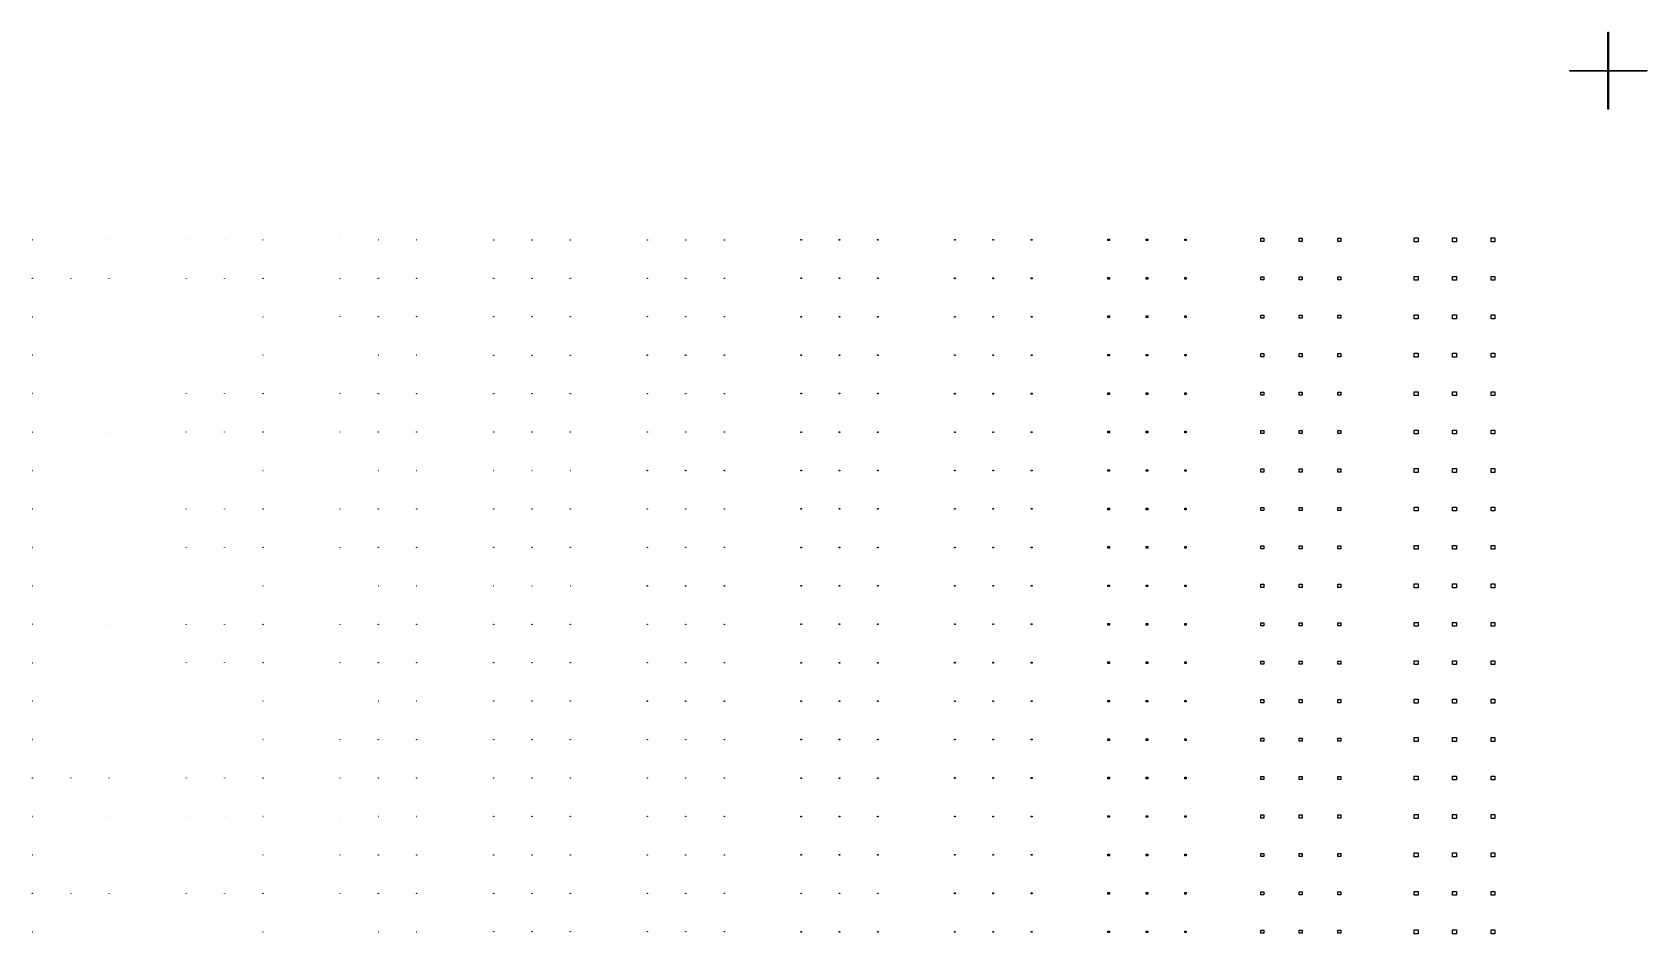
# Model space of a CAD drawing. Extents: x -21493 to 21493, y -12519 to 35265.
# Drawn here: x 499 to 21493, y 23544 to 35265 of the extents above; entities that cross this region are included whole.
import ezdxf

# ---------------------------------------------------------------- set-up
doc = ezdxf.new("R2010")
doc.units = 0
doc.layers.add('L0D0_0', color=1, linetype='CONTINUOUS')

msp = doc.modelspace()

# ---------------------------------------------------------------- linework, layer by layer
at = {"layer": 'L0D0_0'}
for points in [[(20987.862, 34265.431), (20987.862, 34760.263), (20493.031, 34760.263), (20493.031, 34770.259), (20987.862, 34770.259), (20987.862, 35265.09), (20997.858, 35265.09), (20997.858, 34770.259), (21492.689, 34770.259), (21492.689, 34760.263), (20997.858, 34760.263), (20997.858, 34265.431)], [(499.33, 32565.511), (499.33, 32566.51), (500.329, 32566.51), (500.329, 32565.511)], [(999.159, 32565.511), (999.159, 32566.51), (1000.159, 32566.51), (1000.159, 32565.511)], [(1498.988, 32565.511), (1498.988, 32566.51), (1499.988, 32566.51), (1499.988, 32565.511)], [(2498.152, 32565.011), (2498.152, 32567.01), (2500.151, 32567.01), (2500.151, 32565.011)], [(2997.981, 32565.011), (2997.981, 32567.01), (2999.98, 32567.01), (2999.98, 32565.011)], [(3497.81, 32565.011), (3497.81, 32567.01), (3499.81, 32567.01), (3499.81, 32565.011)], [(4496.969, 32564.511), (4496.969, 32567.51), (4499.968, 32567.51), (4499.968, 32564.511)], [(4996.799, 32564.511), (4996.799, 32567.51), (4999.802, 32567.51), (4999.802, 32564.511)], [(5496.632, 32564.511), (5496.632, 32567.51), (5499.631, 32567.51), (5499.631, 32564.511)], [(6495.791, 32564.011), (6495.791, 32568.01), (6499.79, 32568.01), (6499.79, 32564.011)], [(6995.621, 32564.011), (6995.621, 32568.01), (6999.619, 32568.01), (6999.619, 32564.011)], [(7495.45, 32564.011), (7495.45, 32568.01), (7499.449, 32568.01), (7499.449, 32564.011)], [(8494.609, 32563.511), (8494.609, 32568.509), (8499.611, 32568.509), (8499.611, 32563.511)], [(8994.443, 32563.511), (8994.443, 32568.509), (8999.441, 32568.509), (8999.441, 32563.511)], [(9494.272, 32563.511), (9494.272, 32568.509), (9499.27, 32568.509), (9499.27, 32563.511)], [(10492.432, 32562.008), (10492.432, 32570.009), (10500.428, 32570.009), (10500.428, 32562.008)], [(10992.261, 32562.008), (10992.261, 32570.009), (11000.258, 32570.009), (11000.258, 32562.008)], [(11492.09, 32562.008), (11492.09, 32570.009), (11500.087, 32570.009), (11500.087, 32562.008)], [(12490.754, 32561.008), (12490.754, 32571.008), (12500.75, 32571.008), (12500.75, 32561.008)], [(12990.583, 32561.008), (12990.583, 32571.008), (13000.579, 32571.008), (13000.579, 32561.008)], [(13490.413, 32561.008), (13490.413, 32571.008), (13500.409, 32571.008), (13500.409, 32561.008)], [(14485.073, 32556.01), (14485.073, 32576.006), (14505.065, 32576.006), (14505.065, 32556.01)], [(14984.903, 32556.01), (14984.903, 32576.006), (15004.899, 32576.006), (15004.899, 32556.01)], [(15484.732, 32556.01), (15484.732, 32576.006), (15504.728, 32576.006), (15504.728, 32556.01)], [(16474.399, 32546.014), (16474.399, 32586.002), (16514.383, 32586.002), (16514.383, 32546.014)], [(16974.229, 32546.014), (16974.229, 32586.002), (17014.213, 32586.002), (17014.213, 32546.014)], [(17474.058, 32546.014), (17474.058, 32586.002), (17514.042, 32586.002), (17514.042, 32546.014)], [(18468.719, 32541.016), (18468.719, 32591), (18518.703, 32591), (18518.703, 32541.016)], [(18968.548, 32541.016), (18968.548, 32591), (19018.532, 32591), (19018.532, 32541.016)], [(19468.378, 32541.016), (19468.378, 32591), (19518.362, 32591), (19518.362, 32541.016)], [(499.33, 32065.677), (499.33, 32066.677), (500.329, 32066.677), (500.329, 32065.677)], [(999.159, 32065.677), (999.159, 32066.677), (1000.159, 32066.677), (1000.159, 32065.677)], [(1498.988, 32065.677), (1498.988, 32066.677), (1499.988, 32066.677), (1499.988, 32065.677)], [(2498.152, 32065.177), (2498.152, 32067.176), (2500.151, 32067.176), (2500.151, 32065.177)], [(2997.981, 32065.177), (2997.981, 32067.176), (2999.98, 32067.176), (2999.98, 32065.177)], [(3497.81, 32065.177), (3497.81, 32067.176), (3499.81, 32067.176), (3499.81, 32065.177)], [(4496.969, 32064.677), (4496.969, 32067.676), (4499.968, 32067.676), (4499.968, 32064.677)], [(4996.799, 32064.677), (4996.799, 32067.676), (4999.802, 32067.676), (4999.802, 32064.677)], [(5496.632, 32064.677), (5496.632, 32067.676), (5499.631, 32067.676), (5499.631, 32064.677)], [(6495.791, 32064.178), (6495.791, 32068.176), (6499.79, 32068.176), (6499.79, 32064.178)], [(6995.621, 32064.178), (6995.621, 32068.176), (6999.619, 32068.176), (6999.619, 32064.178)], [(7495.45, 32064.178), (7495.45, 32068.176), (7499.449, 32068.176), (7499.449, 32064.178)], [(8494.609, 32063.678), (8494.609, 32068.676), (8499.611, 32068.676), (8499.611, 32063.678)], [(8994.443, 32063.678), (8994.443, 32068.676), (8999.441, 32068.676), (8999.441, 32063.678)], [(9494.272, 32063.678), (9494.272, 32068.676), (9499.27, 32068.676), (9499.27, 32063.678)], [(10492.432, 32062.178), (10492.432, 32070.175), (10500.428, 32070.175), (10500.428, 32062.178)], [(10992.261, 32062.178), (10992.261, 32070.175), (11000.258, 32070.175), (11000.258, 32062.178)], [(11492.09, 32062.178), (11492.09, 32070.175), (11500.087, 32070.175), (11500.087, 32062.178)], [(12490.754, 32061.179), (12490.754, 32071.175), (12500.75, 32071.175), (12500.75, 32061.179)], [(12990.583, 32061.179), (12990.583, 32071.175), (13000.579, 32071.175), (13000.579, 32061.179)], [(13490.413, 32061.179), (13490.413, 32071.175), (13500.409, 32071.175), (13500.409, 32061.179)], [(14485.073, 32056.181), (14485.073, 32076.177), (14505.065, 32076.177), (14505.065, 32056.181)], [(14984.903, 32056.181), (14984.903, 32076.177), (15004.899, 32076.177), (15004.899, 32056.181)], [(15484.732, 32056.181), (15484.732, 32076.177), (15504.728, 32076.177), (15504.728, 32056.181)], [(16474.399, 32046.185), (16474.399, 32086.173), (16514.383, 32086.173), (16514.383, 32046.185)], [(16974.229, 32046.185), (16974.229, 32086.173), (17014.213, 32086.173), (17014.213, 32046.185)], [(17474.058, 32046.185), (17474.058, 32086.173), (17514.042, 32086.173), (17514.042, 32046.185)], [(18468.719, 32041.187), (18468.719, 32091.171), (18518.703, 32091.171), (18518.703, 32041.187)], [(18968.548, 32041.187), (18968.548, 32091.171), (19018.532, 32091.171), (19018.532, 32041.187)], [(19468.378, 32041.187), (19468.378, 32091.171), (19518.362, 32091.171), (19518.362, 32041.187)], [(499.33, 31565.848), (499.33, 31566.847), (500.329, 31566.847), (500.329, 31565.848)], [(999.159, 31565.848), (999.159, 31566.847), (1000.159, 31566.847), (1000.159, 31565.848)], [(1498.988, 31565.848), (1498.988, 31566.847), (1499.988, 31566.847), (1499.988, 31565.848)], [(2498.152, 31565.348), (2498.152, 31567.347), (2500.151, 31567.347), (2500.151, 31565.348)], [(2997.981, 31565.348), (2997.981, 31567.347), (2999.98, 31567.347), (2999.98, 31565.348)], [(3497.81, 31565.348), (3497.81, 31567.347), (3499.81, 31567.347), (3499.81, 31565.348)], [(4496.969, 31564.848), (4496.969, 31567.847), (4499.968, 31567.847), (4499.968, 31564.848)], [(4996.799, 31564.848), (4996.799, 31567.847), (4999.802, 31567.847), (4999.802, 31564.848)], [(5496.632, 31564.848), (5496.632, 31567.847), (5499.631, 31567.847), (5499.631, 31564.848)], [(6495.791, 31564.348), (6495.791, 31568.347), (6499.79, 31568.347), (6499.79, 31564.348)], [(6995.621, 31564.348), (6995.621, 31568.347), (6999.619, 31568.347), (6999.619, 31564.348)], [(7495.45, 31564.348), (7495.45, 31568.347), (7499.449, 31568.347), (7499.449, 31564.348)], [(8494.609, 31563.848), (8494.609, 31568.846), (8499.611, 31568.846), (8499.611, 31563.848)], [(8994.443, 31563.848), (8994.443, 31568.846), (8999.441, 31568.846), (8999.441, 31563.848)], [(9494.272, 31563.848), (9494.272, 31568.846), (9499.27, 31568.846), (9499.27, 31563.848)], [(10492.432, 31562.349), (10492.432, 31570.346), (10500.428, 31570.346), (10500.428, 31562.349)], [(10992.261, 31562.349), (10992.261, 31570.346), (11000.258, 31570.346), (11000.258, 31562.349)], [(11492.09, 31562.349), (11492.09, 31570.346), (11500.087, 31570.346), (11500.087, 31562.349)], [(12490.754, 31561.349), (12490.754, 31571.345), (12500.75, 31571.345), (12500.75, 31561.349)], [(12990.583, 31561.349), (12990.583, 31571.345), (13000.579, 31571.345), (13000.579, 31561.349)], [(13490.413, 31561.349), (13490.413, 31571.345), (13500.409, 31571.345), (13500.409, 31561.349)], [(14485.073, 31556.351), (14485.073, 31576.343), (14505.065, 31576.343), (14505.065, 31556.351)], [(14984.903, 31556.351), (14984.903, 31576.343), (15004.899, 31576.343), (15004.899, 31556.351)], [(15484.732, 31556.351), (15484.732, 31576.343), (15504.728, 31576.343), (15504.728, 31556.351)], [(16474.399, 31546.355), (16474.399, 31586.344), (16514.383, 31586.344), (16514.383, 31546.355)], [(16974.229, 31546.355), (16974.229, 31586.344), (17014.213, 31586.344), (17014.213, 31546.355)], [(17474.058, 31546.355), (17474.058, 31586.344), (17514.042, 31586.344), (17514.042, 31546.355)], [(18468.719, 31541.357), (18468.719, 31591.342), (18518.703, 31591.342), (18518.703, 31541.357)], [(18968.548, 31541.357), (18968.548, 31591.342), (19018.532, 31591.342), (19018.532, 31541.357)], [(19468.378, 31541.357), (19468.378, 31591.342), (19518.362, 31591.342), (19518.362, 31541.357)], [(10492.432, 31062.52), (10492.432, 31070.516), (10500.428, 31070.516), (10500.428, 31062.52)], [(10992.261, 31062.52), (10992.261, 31070.516), (11000.258, 31070.516), (11000.258, 31062.52)], [(11492.09, 31062.52), (11492.09, 31070.516), (11500.087, 31070.516), (11500.087, 31062.52)], [(12490.754, 31061.52), (12490.754, 31071.516), (12500.75, 31071.516), (12500.75, 31061.52)], [(12990.583, 31061.52), (12990.583, 31071.516), (13000.579, 31071.516), (13000.579, 31061.52)], [(13490.413, 31061.52), (13490.413, 31071.516), (13500.409, 31071.516), (13500.409, 31061.52)], [(14485.073, 31056.522), (14485.073, 31076.514), (14505.065, 31076.514), (14505.065, 31056.522)], [(14984.903, 31056.522), (14984.903, 31076.514), (15004.899, 31076.514), (15004.899, 31056.522)], [(15484.732, 31056.522), (15484.732, 31076.514), (15504.728, 31076.514), (15504.728, 31056.522)], [(16474.399, 31046.526), (16474.399, 31086.51), (16514.383, 31086.51), (16514.383, 31046.526)], [(16974.229, 31046.526), (16974.229, 31086.51), (17014.213, 31086.51), (17014.213, 31046.526)], [(17474.058, 31046.526), (17474.058, 31086.51), (17514.042, 31086.51), (17514.042, 31046.526)], [(18468.719, 31041.528), (18468.719, 31091.508), (18518.703, 31091.508), (18518.703, 31041.528)], [(18968.548, 31041.528), (18968.548, 31091.508), (19018.532, 31091.508), (19018.532, 31041.528)], [(19468.378, 31041.528), (19468.378, 31091.508), (19518.362, 31091.508), (19518.362, 31041.528)], [(499.33, 31066.018), (499.33, 31067.018), (500.329, 31067.018), (500.329, 31066.018)], [(999.159, 31066.018), (999.159, 31067.018), (1000.159, 31067.018), (1000.159, 31066.018)], [(1498.988, 31066.018), (1498.988, 31067.018), (1499.988, 31067.018), (1499.988, 31066.018)], [(2498.152, 31065.518), (2498.152, 31067.518), (2500.151, 31067.518), (2500.151, 31065.518)], [(2997.981, 31065.518), (2997.981, 31067.518), (2999.98, 31067.518), (2999.98, 31065.518)], [(3497.81, 31065.518), (3497.81, 31067.518), (3499.81, 31067.518), (3499.81, 31065.518)], [(4496.969, 31065.019), (4496.969, 31068.017), (4499.968, 31068.017), (4499.968, 31065.019)], [(4996.799, 31065.019), (4996.799, 31068.017), (4999.802, 31068.017), (4999.802, 31065.019)], [(5496.632, 31065.019), (5496.632, 31068.017), (5499.631, 31068.017), (5499.631, 31065.019)], [(6495.791, 31064.519), (6495.791, 31068.517), (6499.79, 31068.517), (6499.79, 31064.519)], [(6995.621, 31064.519), (6995.621, 31068.517), (6999.619, 31068.517), (6999.619, 31064.519)], [(7495.45, 31064.519), (7495.45, 31068.517), (7499.449, 31068.517), (7499.449, 31064.519)], [(8494.609, 31064.019), (8494.609, 31069.017), (8499.611, 31069.017), (8499.611, 31064.019)], [(8994.443, 31064.019), (8994.443, 31069.017), (8999.441, 31069.017), (8999.441, 31064.019)], [(9494.272, 31064.019), (9494.272, 31069.017), (9499.27, 31069.017), (9499.27, 31064.019)], [(499.33, 30566.189), (499.33, 30567.188), (500.329, 30567.188), (500.329, 30566.189)], [(999.159, 30566.189), (999.159, 30567.188), (1000.159, 30567.188), (1000.159, 30566.189)], [(1498.988, 30566.189), (1498.988, 30567.188), (1499.988, 30567.188), (1499.988, 30566.189)], [(2498.152, 30565.689), (2498.152, 30567.688), (2500.151, 30567.688), (2500.151, 30565.689)], [(2997.981, 30565.689), (2997.981, 30567.688), (2999.98, 30567.688), (2999.98, 30565.689)], [(3497.81, 30565.689), (3497.81, 30567.688), (3499.81, 30567.688), (3499.81, 30565.689)], [(4496.969, 30565.189), (4496.969, 30568.188), (4499.968, 30568.188), (4499.968, 30565.189)], [(4996.799, 30565.189), (4996.799, 30568.188), (4999.802, 30568.188), (4999.802, 30565.189)], [(5496.632, 30565.189), (5496.632, 30568.188), (5499.631, 30568.188), (5499.631, 30565.189)], [(6495.791, 30564.689), (6495.791, 30568.688), (6499.79, 30568.688), (6499.79, 30564.689)], [(6995.621, 30564.689), (6995.621, 30568.688), (6999.619, 30568.688), (6999.619, 30564.689)], [(7495.45, 30564.689), (7495.45, 30568.688), (7499.449, 30568.688), (7499.449, 30564.689)], [(8494.609, 30564.19), (8494.609, 30569.188), (8499.611, 30569.188), (8499.611, 30564.19)], [(8994.443, 30564.19), (8994.443, 30569.188), (8999.441, 30569.188), (8999.441, 30564.19)], [(9494.272, 30564.19), (9494.272, 30569.188), (9499.27, 30569.188), (9499.27, 30564.19)], [(10492.432, 30562.69), (10492.432, 30570.687), (10500.428, 30570.687), (10500.428, 30562.69)], [(10992.261, 30562.69), (10992.261, 30570.687), (11000.258, 30570.687), (11000.258, 30562.69)], [(11492.09, 30562.69), (11492.09, 30570.687), (11500.087, 30570.687), (11500.087, 30562.69)], [(12490.754, 30561.691), (12490.754, 30571.687), (12500.75, 30571.687), (12500.75, 30561.691)], [(12990.583, 30561.691), (12990.583, 30571.687), (13000.579, 30571.687), (13000.579, 30561.691)], [(13490.413, 30561.691), (13490.413, 30571.687), (13500.409, 30571.687), (13500.409, 30561.691)], [(14485.073, 30556.693), (14485.073, 30576.685), (14505.065, 30576.685), (14505.065, 30556.693)], [(14984.903, 30556.693), (14984.903, 30576.685), (15004.899, 30576.685), (15004.899, 30556.693)], [(15484.732, 30556.693), (15484.732, 30576.685), (15504.728, 30576.685), (15504.728, 30556.693)], [(16474.399, 30546.697), (16474.399, 30586.681), (16514.383, 30586.681), (16514.383, 30546.697)], [(16974.229, 30546.697), (16974.229, 30586.681), (17014.213, 30586.681), (17014.213, 30546.697)], [(17474.058, 30546.697), (17474.058, 30586.681), (17514.042, 30586.681), (17514.042, 30546.697)], [(18468.719, 30541.699), (18468.719, 30591.679), (18518.703, 30591.679), (18518.703, 30541.699)], [(18968.548, 30541.699), (18968.548, 30591.679), (19018.532, 30591.679), (19018.532, 30541.699)], [(19468.378, 30541.699), (19468.378, 30591.679), (19518.362, 30591.679), (19518.362, 30541.699)], [(499.33, 30066.359), (499.33, 30067.359), (500.329, 30067.359), (500.329, 30066.359)], [(999.159, 30066.359), (999.159, 30067.359), (1000.159, 30067.359), (1000.159, 30066.359)], [(1498.988, 30066.359), (1498.988, 30067.359), (1499.988, 30067.359), (1499.988, 30066.359)], [(2498.152, 30065.86), (2498.152, 30067.859), (2500.151, 30067.859), (2500.151, 30065.86)], [(2997.981, 30065.86), (2997.981, 30067.859), (2999.98, 30067.859), (2999.98, 30065.86)], [(3497.81, 30065.86), (3497.81, 30067.859), (3499.81, 30067.859), (3499.81, 30065.86)], [(4496.969, 30065.36), (4496.969, 30068.359), (4499.968, 30068.359), (4499.968, 30065.36)], [(4996.799, 30065.36), (4996.799, 30068.359), (4999.802, 30068.359), (4999.802, 30065.36)], [(5496.632, 30065.36), (5496.632, 30068.359), (5499.631, 30068.359), (5499.631, 30065.36)], [(6495.791, 30064.86), (6495.791, 30068.858), (6499.79, 30068.858), (6499.79, 30064.86)], [(6995.621, 30064.86), (6995.621, 30068.858), (6999.619, 30068.858), (6999.619, 30064.86)], [(7495.45, 30064.86), (7495.45, 30068.858), (7499.449, 30068.858), (7499.449, 30064.86)], [(8494.609, 30064.36), (8494.609, 30069.358), (8499.611, 30069.358), (8499.611, 30064.36)], [(8994.443, 30064.36), (8994.443, 30069.358), (8999.441, 30069.358), (8999.441, 30064.36)], [(9494.272, 30064.36), (9494.272, 30069.358), (9499.27, 30069.358), (9499.27, 30064.36)], [(10492.432, 30062.861), (10492.432, 30070.858), (10500.428, 30070.858), (10500.428, 30062.861)], [(10992.261, 30062.861), (10992.261, 30070.858), (11000.258, 30070.858), (11000.258, 30062.861)], [(11492.09, 30062.861), (11492.09, 30070.858), (11500.087, 30070.858), (11500.087, 30062.861)], [(12490.754, 30061.861), (12490.754, 30071.857), (12500.75, 30071.857), (12500.75, 30061.861)], [(12990.583, 30061.861), (12990.583, 30071.857), (13000.579, 30071.857), (13000.579, 30061.861)], [(13490.413, 30061.861), (13490.413, 30071.857), (13500.409, 30071.857), (13500.409, 30061.861)], [(14485.073, 30056.863), (14485.073, 30076.855), (14505.065, 30076.855), (14505.065, 30056.863)], [(14984.903, 30056.863), (14984.903, 30076.855), (15004.899, 30076.855), (15004.899, 30056.863)], [(15484.732, 30056.863), (15484.732, 30076.855), (15504.728, 30076.855), (15504.728, 30056.863)], [(16474.399, 30046.867), (16474.399, 30086.851), (16514.383, 30086.851), (16514.383, 30046.867)], [(16974.229, 30046.867), (16974.229, 30086.851), (17014.213, 30086.851), (17014.213, 30046.867)], [(17474.058, 30046.867), (17474.058, 30086.851), (17514.042, 30086.851), (17514.042, 30046.867)], [(18468.719, 30041.865), (18468.719, 30091.849), (18518.703, 30091.849), (18518.703, 30041.865)], [(18968.548, 30041.865), (18968.548, 30091.849), (19018.532, 30091.849), (19018.532, 30041.865)], [(19468.378, 30041.865), (19468.378, 30091.849), (19518.362, 30091.849), (19518.362, 30041.865)], [(499.33, 29566.53), (499.33, 29567.53), (500.329, 29567.53), (500.329, 29566.53)], [(999.159, 29566.53), (999.159, 29567.53), (1000.159, 29567.53), (1000.159, 29566.53)], [(1498.988, 29566.53), (1498.988, 29567.53), (1499.988, 29567.53), (1499.988, 29566.53)], [(2498.152, 29566.03), (2498.152, 29568.029), (2500.151, 29568.029), (2500.151, 29566.03)], [(2997.981, 29566.03), (2997.981, 29568.029), (2999.98, 29568.029), (2999.98, 29566.03)], [(3497.81, 29566.03), (3497.81, 29568.029), (3499.81, 29568.029), (3499.81, 29566.03)], [(4496.969, 29565.53), (4496.969, 29568.529), (4499.968, 29568.529), (4499.968, 29565.53)], [(4996.799, 29565.53), (4996.799, 29568.529), (4999.802, 29568.529), (4999.802, 29565.53)], [(5496.632, 29565.53), (5496.632, 29568.529), (5499.631, 29568.529), (5499.631, 29565.53)], [(6495.791, 29565.031), (6495.791, 29569.029), (6499.79, 29569.029), (6499.79, 29565.031)], [(6995.621, 29565.031), (6995.621, 29569.029), (6999.619, 29569.029), (6999.619, 29565.031)], [(7495.45, 29565.031), (7495.45, 29569.029), (7499.449, 29569.029), (7499.449, 29565.031)], [(8494.609, 29564.531), (8494.609, 29569.529), (8499.611, 29569.529), (8499.611, 29564.531)], [(8994.443, 29564.531), (8994.443, 29569.529), (8999.441, 29569.529), (8999.441, 29564.531)], [(9494.272, 29564.531), (9494.272, 29569.529), (9499.27, 29569.529), (9499.27, 29564.531)], [(10492.432, 29563.031), (10492.432, 29571.028), (10500.428, 29571.028), (10500.428, 29563.031)], [(10992.261, 29563.031), (10992.261, 29571.028), (11000.258, 29571.028), (11000.258, 29563.031)], [(11492.09, 29563.031), (11492.09, 29571.028), (11500.087, 29571.028), (11500.087, 29563.031)], [(12490.754, 29562.032), (12490.754, 29572.028), (12500.75, 29572.028), (12500.75, 29562.032)], [(12990.583, 29562.032), (12990.583, 29572.028), (13000.579, 29572.028), (13000.579, 29562.032)], [(13490.413, 29562.032), (13490.413, 29572.028), (13500.409, 29572.028), (13500.409, 29562.032)], [(14485.073, 29557.034), (14485.073, 29577.026), (14505.065, 29577.026), (14505.065, 29557.034)], [(14984.903, 29557.034), (14984.903, 29577.026), (15004.899, 29577.026), (15004.899, 29557.034)], [(15484.732, 29557.034), (15484.732, 29577.026), (15504.728, 29577.026), (15504.728, 29557.034)], [(16474.399, 29547.034), (16474.399, 29587.022), (16514.383, 29587.022), (16514.383, 29547.034)], [(16974.229, 29547.034), (16974.229, 29587.022), (17014.213, 29587.022), (17014.213, 29547.034)], [(17474.058, 29547.034), (17474.058, 29587.022), (17514.042, 29587.022), (17514.042, 29547.034)], [(18468.719, 29542.036), (18468.719, 29592.02), (18518.703, 29592.02), (18518.703, 29542.036)], [(18968.548, 29542.036), (18968.548, 29592.02), (19018.532, 29592.02), (19018.532, 29542.036)], [(19468.378, 29542.036), (19468.378, 29592.02), (19518.362, 29592.02), (19518.362, 29542.036)], [(499.33, 29066.701), (499.33, 29067.7), (500.329, 29067.7), (500.329, 29066.701)], [(999.159, 29066.701), (999.159, 29067.7), (1000.159, 29067.7), (1000.159, 29066.701)], [(1498.988, 29066.701), (1498.988, 29067.7), (1499.988, 29067.7), (1499.988, 29066.701)], [(2498.152, 29066.197), (2498.152, 29068.2), (2500.151, 29068.2), (2500.151, 29066.197)], [(2997.981, 29066.197), (2997.981, 29068.2), (2999.98, 29068.2), (2999.98, 29066.197)], [(3497.81, 29066.197), (3497.81, 29068.2), (3499.81, 29068.2), (3499.81, 29066.197)], [(4496.969, 29065.697), (4496.969, 29068.7), (4499.968, 29068.7), (4499.968, 29065.697)], [(4996.799, 29065.697), (4996.799, 29068.7), (4999.802, 29068.7), (4999.802, 29065.697)], [(5496.632, 29065.697), (5496.632, 29068.7), (5499.631, 29068.7), (5499.631, 29065.697)], [(6495.791, 29065.197), (6495.791, 29069.2), (6499.79, 29069.2), (6499.79, 29065.197)], [(6995.621, 29065.197), (6995.621, 29069.2), (6999.619, 29069.2), (6999.619, 29065.197)], [(7495.45, 29065.197), (7495.45, 29069.2), (7499.449, 29069.2), (7499.449, 29065.197)], [(8494.609, 29064.697), (8494.609, 29069.699), (8499.611, 29069.699), (8499.611, 29064.697)], [(8994.443, 29064.697), (8994.443, 29069.699), (8999.441, 29069.699), (8999.441, 29064.697)], [(9494.272, 29064.697), (9494.272, 29069.699), (9499.27, 29069.699), (9499.27, 29064.697)], [(10492.432, 29063.198), (10492.432, 29071.199), (10500.428, 29071.199), (10500.428, 29063.198)], [(10992.261, 29063.198), (10992.261, 29071.199), (11000.258, 29071.199), (11000.258, 29063.198)], [(11492.09, 29063.198), (11492.09, 29071.199), (11500.087, 29071.199), (11500.087, 29063.198)], [(12490.754, 29062.198), (12490.754, 29072.198), (12500.75, 29072.198), (12500.75, 29062.198)], [(12990.583, 29062.198), (12990.583, 29072.198), (13000.579, 29072.198), (13000.579, 29062.198)], [(13490.413, 29062.198), (13490.413, 29072.198), (13500.409, 29072.198), (13500.409, 29062.198)], [(14485.073, 29057.2), (14485.073, 29077.196), (14505.065, 29077.196), (14505.065, 29057.2)], [(14984.903, 29057.2), (14984.903, 29077.196), (15004.899, 29077.196), (15004.899, 29057.2)], [(15484.732, 29057.2), (15484.732, 29077.196), (15504.728, 29077.196), (15504.728, 29057.2)], [(16474.399, 29047.204), (16474.399, 29087.192), (16514.383, 29087.192), (16514.383, 29047.204)], [(16974.229, 29047.204), (16974.229, 29087.192), (17014.213, 29087.192), (17014.213, 29047.204)], [(17474.058, 29047.204), (17474.058, 29087.192), (17514.042, 29087.192), (17514.042, 29047.204)], [(18468.719, 29042.206), (18468.719, 29092.19), (18518.703, 29092.19), (18518.703, 29042.206)], [(18968.548, 29042.206), (18968.548, 29092.19), (19018.532, 29092.19), (19018.532, 29042.206)], [(19468.378, 29042.206), (19468.378, 29092.19), (19518.362, 29092.19), (19518.362, 29042.206)], [(499.33, 28566.867), (499.33, 28567.867), (500.329, 28567.867), (500.329, 28566.867)], [(999.159, 28566.867), (999.159, 28567.867), (1000.159, 28567.867), (1000.159, 28566.867)], [(1498.988, 28566.867), (1498.988, 28567.867), (1499.988, 28567.867), (1499.988, 28566.867)], [(2498.152, 28566.367), (2498.152, 28568.366), (2500.151, 28568.366), (2500.151, 28566.367)], [(2997.981, 28566.367), (2997.981, 28568.366), (2999.98, 28568.366), (2999.98, 28566.367)], [(3497.81, 28566.367), (3497.81, 28568.366), (3499.81, 28568.366), (3499.81, 28566.367)], [(4496.969, 28565.867), (4496.969, 28568.866), (4499.968, 28568.866), (4499.968, 28565.867)], [(4996.799, 28565.867), (4996.799, 28568.866), (4999.802, 28568.866), (4999.802, 28565.867)], [(5496.632, 28565.867), (5496.632, 28568.866), (5499.631, 28568.866), (5499.631, 28565.867)], [(6495.791, 28565.368), (6495.791, 28569.366), (6499.79, 28569.366), (6499.79, 28565.368)], [(6995.621, 28565.368), (6995.621, 28569.366), (6999.619, 28569.366), (6999.619, 28565.368)], [(7495.45, 28565.368), (7495.45, 28569.366), (7499.449, 28569.366), (7499.449, 28565.368)], [(8494.609, 28564.868), (8494.609, 28569.866), (8499.611, 28569.866), (8499.611, 28564.868)], [(8994.443, 28564.868), (8994.443, 28569.866), (8999.441, 28569.866), (8999.441, 28564.868)], [(9494.272, 28564.868), (9494.272, 28569.866), (9499.27, 28569.866), (9499.27, 28564.868)], [(10492.432, 28563.368), (10492.432, 28571.365), (10500.428, 28571.365), (10500.428, 28563.368)], [(10992.261, 28563.368), (10992.261, 28571.365), (11000.258, 28571.365), (11000.258, 28563.368)], [(11492.09, 28563.368), (11492.09, 28571.365), (11500.087, 28571.365), (11500.087, 28563.368)], [(12490.754, 28562.369), (12490.754, 28572.365), (12500.75, 28572.365), (12500.75, 28562.369)], [(12990.583, 28562.369), (12990.583, 28572.365), (13000.579, 28572.365), (13000.579, 28562.369)], [(13490.413, 28562.369), (13490.413, 28572.365), (13500.409, 28572.365), (13500.409, 28562.369)], [(14485.073, 28557.371), (14485.073, 28577.367), (14505.065, 28577.367), (14505.065, 28557.371)], [(14984.903, 28557.371), (14984.903, 28577.367), (15004.899, 28577.367), (15004.899, 28557.371)], [(15484.732, 28557.371), (15484.732, 28577.367), (15504.728, 28577.367), (15504.728, 28557.371)], [(16474.399, 28547.375), (16474.399, 28587.363), (16514.383, 28587.363), (16514.383, 28547.375)], [(16974.229, 28547.375), (16974.229, 28587.363), (17014.213, 28587.363), (17014.213, 28547.375)], [(17474.058, 28547.375), (17474.058, 28587.363), (17514.042, 28587.363), (17514.042, 28547.375)], [(18468.719, 28542.377), (18468.719, 28592.361), (18518.703, 28592.361), (18518.703, 28542.377)], [(18968.548, 28542.377), (18968.548, 28592.361), (19018.532, 28592.361), (19018.532, 28542.377)], [(19468.378, 28542.377), (19468.378, 28592.361), (19518.362, 28592.361), (19518.362, 28542.377)], [(499.33, 28067.038), (499.33, 28068.037), (500.329, 28068.037), (500.329, 28067.038)], [(999.159, 28067.038), (999.159, 28068.037), (1000.159, 28068.037), (1000.159, 28067.038)], [(1498.988, 28067.038), (1498.988, 28068.037), (1499.988, 28068.037), (1499.988, 28067.038)], [(2498.152, 28066.538), (2498.152, 28068.537), (2500.151, 28068.537), (2500.151, 28066.538)], [(2997.981, 28066.538), (2997.981, 28068.537), (2999.98, 28068.537), (2999.98, 28066.538)], [(3497.81, 28066.538), (3497.81, 28068.537), (3499.81, 28068.537), (3499.81, 28066.538)], [(4496.969, 28066.038), (4496.969, 28069.037), (4499.968, 28069.037), (4499.968, 28066.038)], [(4996.799, 28066.038), (4996.799, 28069.037), (4999.802, 28069.037), (4999.802, 28066.038)], [(5496.632, 28066.038), (5496.632, 28069.037), (5499.631, 28069.037), (5499.631, 28066.038)], [(6495.791, 28065.538), (6495.791, 28069.537), (6499.79, 28069.537), (6499.79, 28065.538)], [(6995.621, 28065.538), (6995.621, 28069.537), (6999.619, 28069.537), (6999.619, 28065.538)], [(7495.45, 28065.538), (7495.45, 28069.537), (7499.449, 28069.537), (7499.449, 28065.538)], [(8494.609, 28065.038), (8494.609, 28070.036), (8499.611, 28070.036), (8499.611, 28065.038)], [(8994.443, 28065.038), (8994.443, 28070.036), (8999.441, 28070.036), (8999.441, 28065.038)], [(9494.272, 28065.038), (9494.272, 28070.036), (9499.27, 28070.036), (9499.27, 28065.038)], [(10492.432, 28063.539), (10492.432, 28071.536), (10500.428, 28071.536), (10500.428, 28063.539)], [(10992.261, 28063.539), (10992.261, 28071.536), (11000.258, 28071.536), (11000.258, 28063.539)], [(11492.09, 28063.539), (11492.09, 28071.536), (11500.087, 28071.536), (11500.087, 28063.539)], [(12490.754, 28062.539), (12490.754, 28072.535), (12500.75, 28072.535), (12500.75, 28062.539)], [(12990.583, 28062.539), (12990.583, 28072.535), (13000.579, 28072.535), (13000.579, 28062.539)], [(13490.413, 28062.539), (13490.413, 28072.535), (13500.409, 28072.535), (13500.409, 28062.539)], [(14485.073, 28057.541), (14485.073, 28077.533), (14505.065, 28077.533), (14505.065, 28057.541)], [(14984.903, 28057.541), (14984.903, 28077.533), (15004.899, 28077.533), (15004.899, 28057.541)], [(15484.732, 28057.541), (15484.732, 28077.533), (15504.728, 28077.533), (15504.728, 28057.541)], [(16474.399, 28047.545), (16474.399, 28087.534), (16514.383, 28087.534), (16514.383, 28047.545)], [(16974.229, 28047.545), (16974.229, 28087.534), (17014.213, 28087.534), (17014.213, 28047.545)], [(17474.058, 28047.545), (17474.058, 28087.534), (17514.042, 28087.534), (17514.042, 28047.545)], [(18468.719, 28042.547), (18468.719, 28092.532), (18518.703, 28092.532), (18518.703, 28042.547)], [(18968.548, 28042.547), (18968.548, 28092.532), (19018.532, 28092.532), (19018.532, 28042.547)], [(19468.378, 28042.547), (19468.378, 28092.532), (19518.362, 28092.532), (19518.362, 28042.547)], [(499.33, 27567.208), (499.33, 27568.208), (500.329, 27568.208), (500.329, 27567.208)], [(999.159, 27567.208), (999.159, 27568.208), (1000.159, 27568.208), (1000.159, 27567.208)], [(1498.988, 27567.208), (1498.988, 27568.208), (1499.988, 27568.208), (1499.988, 27567.208)], [(2498.152, 27566.708), (2498.152, 27568.708), (2500.151, 27568.708), (2500.151, 27566.708)], [(2997.981, 27566.708), (2997.981, 27568.708), (2999.98, 27568.708), (2999.98, 27566.708)], [(3497.81, 27566.708), (3497.81, 27568.708), (3499.81, 27568.708), (3499.81, 27566.708)], [(4496.969, 27566.209), (4496.969, 27569.207), (4499.968, 27569.207), (4499.968, 27566.209)], [(4996.799, 27566.209), (4996.799, 27569.207), (4999.802, 27569.207), (4999.802, 27566.209)], [(5496.632, 27566.209), (5496.632, 27569.207), (5499.631, 27569.207), (5499.631, 27566.209)], [(6495.791, 27565.709), (6495.791, 27569.707), (6499.79, 27569.707), (6499.79, 27565.709)], [(6995.621, 27565.709), (6995.621, 27569.707), (6999.619, 27569.707), (6999.619, 27565.709)], [(7495.45, 27565.709), (7495.45, 27569.707), (7499.449, 27569.707), (7499.449, 27565.709)], [(8494.609, 27565.209), (8494.609, 27570.207), (8499.611, 27570.207), (8499.611, 27565.209)], [(8994.443, 27565.209), (8994.443, 27570.207), (8999.441, 27570.207), (8999.441, 27565.209)], [(9494.272, 27565.209), (9494.272, 27570.207), (9499.27, 27570.207), (9499.27, 27565.209)], [(10492.432, 27563.71), (10492.432, 27571.706), (10500.428, 27571.706), (10500.428, 27563.71)], [(10992.261, 27563.71), (10992.261, 27571.706), (11000.258, 27571.706), (11000.258, 27563.71)], [(11492.09, 27563.71), (11492.09, 27571.706), (11500.087, 27571.706), (11500.087, 27563.71)], [(12490.754, 27562.71), (12490.754, 27572.706), (12500.75, 27572.706), (12500.75, 27562.71)], [(12990.583, 27562.71), (12990.583, 27572.706), (13000.579, 27572.706), (13000.579, 27562.71)], [(13490.413, 27562.71), (13490.413, 27572.706), (13500.409, 27572.706), (13500.409, 27562.71)], [(14485.073, 27557.712), (14485.073, 27577.704), (14505.065, 27577.704), (14505.065, 27557.712)], [(14984.903, 27557.712), (14984.903, 27577.704), (15004.899, 27577.704), (15004.899, 27557.712)], [(15484.732, 27557.712), (15484.732, 27577.704), (15504.728, 27577.704), (15504.728, 27557.712)], [(16474.399, 27547.716), (16474.399, 27587.7), (16514.383, 27587.7), (16514.383, 27547.716)], [(16974.229, 27547.716), (16974.229, 27587.7), (17014.213, 27587.7), (17014.213, 27547.716)], [(17474.058, 27547.716), (17474.058, 27587.7), (17514.042, 27587.7), (17514.042, 27547.716)], [(18468.719, 27542.718), (18468.719, 27592.698), (18518.703, 27592.698), (18518.703, 27542.718)], [(18968.548, 27542.718), (18968.548, 27592.698), (19018.532, 27592.698), (19018.532, 27542.718)], [(19468.378, 27542.718), (19468.378, 27592.698), (19518.362, 27592.698), (19518.362, 27542.718)], [(16474.399, 27047.887), (16474.399, 27087.871), (16514.383, 27087.871), (16514.383, 27047.887)], [(16974.229, 27047.887), (16974.229, 27087.871), (17014.213, 27087.871), (17014.213, 27047.887)], [(17474.058, 27047.887), (17474.058, 27087.871), (17514.042, 27087.871), (17514.042, 27047.887)], [(18468.719, 27042.889), (18468.719, 27092.869), (18518.703, 27092.869), (18518.703, 27042.889)], [(18968.548, 27042.889), (18968.548, 27092.869), (19018.532, 27092.869), (19018.532, 27042.889)], [(19468.378, 27042.889), (19468.378, 27092.869), (19518.362, 27092.869), (19518.362, 27042.889)], [(499.33, 27067.379), (499.33, 27068.378), (500.329, 27068.378), (500.329, 27067.379)], [(999.159, 27067.379), (999.159, 27068.378), (1000.159, 27068.378), (1000.159, 27067.379)], [(1498.988, 27067.379), (1498.988, 27068.378), (1499.988, 27068.378), (1499.988, 27067.379)], [(2498.152, 27066.879), (2498.152, 27068.878), (2500.151, 27068.878), (2500.151, 27066.879)], [(2997.981, 27066.879), (2997.981, 27068.878), (2999.98, 27068.878), (2999.98, 27066.879)], [(3497.81, 27066.879), (3497.81, 27068.878), (3499.81, 27068.878), (3499.81, 27066.879)], [(4496.969, 27066.379), (4496.969, 27069.378), (4499.968, 27069.378), (4499.968, 27066.379)], [(4996.799, 27066.379), (4996.799, 27069.378), (4999.802, 27069.378), (4999.802, 27066.379)], [(5496.632, 27066.379), (5496.632, 27069.378), (5499.631, 27069.378), (5499.631, 27066.379)], [(6495.791, 27065.879), (6495.791, 27069.878), (6499.79, 27069.878), (6499.79, 27065.879)], [(6995.621, 27065.879), (6995.621, 27069.878), (6999.619, 27069.878), (6999.619, 27065.879)], [(7495.45, 27065.879), (7495.45, 27069.878), (7499.449, 27069.878), (7499.449, 27065.879)], [(8494.609, 27065.38), (8494.609, 27070.378), (8499.611, 27070.378), (8499.611, 27065.38)], [(8994.443, 27065.38), (8994.443, 27070.378), (8999.441, 27070.378), (8999.441, 27065.38)], [(9494.272, 27065.38), (9494.272, 27070.378), (9499.27, 27070.378), (9499.27, 27065.38)], [(10492.432, 27063.88), (10492.432, 27071.877), (10500.428, 27071.877), (10500.428, 27063.88)], [(10992.261, 27063.88), (10992.261, 27071.877), (11000.258, 27071.877), (11000.258, 27063.88)], [(11492.09, 27063.88), (11492.09, 27071.877), (11500.087, 27071.877), (11500.087, 27063.88)], [(12490.754, 27062.881), (12490.754, 27072.877), (12500.75, 27072.877), (12500.75, 27062.881)], [(12990.583, 27062.881), (12990.583, 27072.877), (13000.579, 27072.877), (13000.579, 27062.881)], [(13490.413, 27062.881), (13490.413, 27072.877), (13500.409, 27072.877), (13500.409, 27062.881)], [(14485.073, 27057.883), (14485.073, 27077.875), (14505.065, 27077.875), (14505.065, 27057.883)], [(14984.903, 27057.883), (14984.903, 27077.875), (15004.899, 27077.875), (15004.899, 27057.883)], [(15484.732, 27057.883), (15484.732, 27077.875), (15504.728, 27077.875), (15504.728, 27057.883)], [(499.33, 26567.549), (499.33, 26568.549), (500.329, 26568.549), (500.329, 26567.549)], [(999.159, 26567.549), (999.159, 26568.549), (1000.159, 26568.549), (1000.159, 26567.549)], [(1498.988, 26567.549), (1498.988, 26568.549), (1499.988, 26568.549), (1499.988, 26567.549)], [(2498.152, 26567.05), (2498.152, 26569.049), (2500.151, 26569.049), (2500.151, 26567.05)], [(2997.981, 26567.05), (2997.981, 26569.049), (2999.98, 26569.049), (2999.98, 26567.05)], [(3497.81, 26567.05), (3497.81, 26569.049), (3499.81, 26569.049), (3499.81, 26567.05)], [(4496.969, 26566.55), (4496.969, 26569.549), (4499.968, 26569.549), (4499.968, 26566.55)], [(4996.799, 26566.55), (4996.799, 26569.549), (4999.802, 26569.549), (4999.802, 26566.55)], [(5496.632, 26566.55), (5496.632, 26569.549), (5499.631, 26569.549), (5499.631, 26566.55)], [(6495.791, 26566.05), (6495.791, 26570.048), (6499.79, 26570.048), (6499.79, 26566.05)], [(6995.621, 26566.05), (6995.621, 26570.048), (6999.619, 26570.048), (6999.619, 26566.05)], [(7495.45, 26566.05), (7495.45, 26570.048), (7499.449, 26570.048), (7499.449, 26566.05)], [(8494.609, 26565.55), (8494.609, 26570.548), (8499.611, 26570.548), (8499.611, 26565.55)], [(8994.443, 26565.55), (8994.443, 26570.548), (8999.441, 26570.548), (8999.441, 26565.55)], [(9494.272, 26565.55), (9494.272, 26570.548), (9499.27, 26570.548), (9499.27, 26565.55)], [(10492.432, 26564.051), (10492.432, 26572.048), (10500.428, 26572.048), (10500.428, 26564.051)], [(10992.261, 26564.051), (10992.261, 26572.048), (11000.258, 26572.048), (11000.258, 26564.051)], [(11492.09, 26564.051), (11492.09, 26572.048), (11500.087, 26572.048), (11500.087, 26564.051)], [(12490.754, 26563.051), (12490.754, 26573.047), (12500.75, 26573.047), (12500.75, 26563.051)], [(12990.583, 26563.051), (12990.583, 26573.047), (13000.579, 26573.047), (13000.579, 26563.051)], [(13490.413, 26563.051), (13490.413, 26573.047), (13500.409, 26573.047), (13500.409, 26563.051)], [(14485.073, 26558.053), (14485.073, 26578.045), (14505.065, 26578.045), (14505.065, 26558.053)], [(14984.903, 26558.053), (14984.903, 26578.045), (15004.899, 26578.045), (15004.899, 26558.053)], [(15484.732, 26558.053), (15484.732, 26578.045), (15504.728, 26578.045), (15504.728, 26558.053)], [(16474.399, 26548.053), (16474.399, 26588.041), (16514.383, 26588.041), (16514.383, 26548.053)], [(16974.229, 26548.053), (16974.229, 26588.041), (17014.213, 26588.041), (17014.213, 26548.053)], [(17474.058, 26548.053), (17474.058, 26588.041), (17514.042, 26588.041), (17514.042, 26548.053)], [(18468.719, 26543.055), (18468.719, 26593.039), (18518.703, 26593.039), (18518.703, 26543.055)], [(18968.548, 26543.055), (18968.548, 26593.039), (19018.532, 26593.039), (19018.532, 26543.055)], [(19468.378, 26543.055), (19468.378, 26593.039), (19518.362, 26593.039), (19518.362, 26543.055)], [(499.33, 26067.72), (499.33, 26068.72), (500.329, 26068.72), (500.329, 26067.72)], [(999.159, 26067.72), (999.159, 26068.72), (1000.159, 26068.72), (1000.159, 26067.72)], [(1498.988, 26067.72), (1498.988, 26068.72), (1499.988, 26068.72), (1499.988, 26067.72)], [(2498.152, 26067.22), (2498.152, 26069.219), (2500.151, 26069.219), (2500.151, 26067.22)], [(2997.981, 26067.22), (2997.981, 26069.219), (2999.98, 26069.219), (2999.98, 26067.22)], [(3497.81, 26067.22), (3497.81, 26069.219), (3499.81, 26069.219), (3499.81, 26067.22)], [(4496.969, 26066.72), (4496.969, 26069.719), (4499.968, 26069.719), (4499.968, 26066.72)], [(4996.799, 26066.72), (4996.799, 26069.719), (4999.802, 26069.719), (4999.802, 26066.72)], [(5496.632, 26066.72), (5496.632, 26069.719), (5499.631, 26069.719), (5499.631, 26066.72)], [(6495.791, 26066.221), (6495.791, 26070.219), (6499.79, 26070.219), (6499.79, 26066.221)], [(6995.621, 26066.221), (6995.621, 26070.219), (6999.619, 26070.219), (6999.619, 26066.221)], [(7495.45, 26066.221), (7495.45, 26070.219), (7499.449, 26070.219), (7499.449, 26066.221)], [(8494.609, 26065.721), (8494.609, 26070.719), (8499.611, 26070.719), (8499.611, 26065.721)], [(8994.443, 26065.721), (8994.443, 26070.719), (8999.441, 26070.719), (8999.441, 26065.721)], [(9494.272, 26065.721), (9494.272, 26070.719), (9499.27, 26070.719), (9499.27, 26065.721)], [(10492.432, 26064.221), (10492.432, 26072.218), (10500.428, 26072.218), (10500.428, 26064.221)], [(10992.261, 26064.221), (10992.261, 26072.218), (11000.258, 26072.218), (11000.258, 26064.221)], [(11492.09, 26064.221), (11492.09, 26072.218), (11500.087, 26072.218), (11500.087, 26064.221)], [(12490.754, 26063.222), (12490.754, 26073.218), (12500.75, 26073.218), (12500.75, 26063.222)], [(12990.583, 26063.222), (12990.583, 26073.218), (13000.579, 26073.218), (13000.579, 26063.222)], [(13490.413, 26063.222), (13490.413, 26073.218), (13500.409, 26073.218), (13500.409, 26063.222)], [(14485.073, 26058.22), (14485.073, 26078.216), (14505.065, 26078.216), (14505.065, 26058.22)], [(14984.903, 26058.22), (14984.903, 26078.216), (15004.899, 26078.216), (15004.899, 26058.22)], [(15484.732, 26058.22), (15484.732, 26078.216), (15504.728, 26078.216), (15504.728, 26058.22)], [(16474.399, 26048.224), (16474.399, 26088.212), (16514.383, 26088.212), (16514.383, 26048.224)], [(16974.229, 26048.224), (16974.229, 26088.212), (17014.213, 26088.212), (17014.213, 26048.224)], [(17474.058, 26048.224), (17474.058, 26088.212), (17514.042, 26088.212), (17514.042, 26048.224)], [(18468.719, 26043.226), (18468.719, 26093.21), (18518.703, 26093.21), (18518.703, 26043.226)], [(18968.548, 26043.226), (18968.548, 26093.21), (19018.532, 26093.21), (19018.532, 26043.226)], [(19468.378, 26043.226), (19468.378, 26093.21), (19518.362, 26093.21), (19518.362, 26043.226)], [(499.33, 25567.886), (499.33, 25568.886), (500.329, 25568.886), (500.329, 25567.886)], [(999.159, 25567.886), (999.159, 25568.886), (1000.159, 25568.886), (1000.159, 25567.886)], [(1498.988, 25567.886), (1498.988, 25568.886), (1499.988, 25568.886), (1499.988, 25567.886)], [(2498.152, 25567.387), (2498.152, 25569.386), (2500.151, 25569.386), (2500.151, 25567.387)], [(2997.981, 25567.387), (2997.981, 25569.386), (2999.98, 25569.386), (2999.98, 25567.387)], [(3497.81, 25567.387), (3497.81, 25569.386), (3499.81, 25569.386), (3499.81, 25567.387)], [(4496.969, 25566.887), (4496.969, 25569.886), (4499.968, 25569.886), (4499.968, 25566.887)], [(4996.799, 25566.887), (4996.799, 25569.886), (4999.802, 25569.886), (4999.802, 25566.887)], [(5496.632, 25566.887), (5496.632, 25569.886), (5499.631, 25569.886), (5499.631, 25566.887)], [(6495.791, 25566.387), (6495.791, 25570.39), (6499.79, 25570.39), (6499.79, 25566.387)], [(6995.621, 25566.387), (6995.621, 25570.39), (6999.619, 25570.39), (6999.619, 25566.387)], [(7495.45, 25566.387), (7495.45, 25570.39), (7499.449, 25570.39), (7499.449, 25566.387)], [(8494.609, 25565.887), (8494.609, 25570.889), (8499.611, 25570.889), (8499.611, 25565.887)], [(8994.443, 25565.887), (8994.443, 25570.889), (8999.441, 25570.889), (8999.441, 25565.887)], [(9494.272, 25565.887), (9494.272, 25570.889), (9499.27, 25570.889), (9499.27, 25565.887)], [(10492.432, 25564.388), (10492.432, 25572.389), (10500.428, 25572.389), (10500.428, 25564.388)], [(10992.261, 25564.388), (10992.261, 25572.389), (11000.258, 25572.389), (11000.258, 25564.388)], [(11492.09, 25564.388), (11492.09, 25572.389), (11500.087, 25572.389), (11500.087, 25564.388)], [(12490.754, 25563.388), (12490.754, 25573.388), (12500.75, 25573.388), (12500.75, 25563.388)], [(12990.583, 25563.388), (12990.583, 25573.388), (13000.579, 25573.388), (13000.579, 25563.388)], [(13490.413, 25563.388), (13490.413, 25573.388), (13500.409, 25573.388), (13500.409, 25563.388)], [(14485.073, 25558.39), (14485.073, 25578.386), (14505.065, 25578.386), (14505.065, 25558.39)], [(14984.903, 25558.39), (14984.903, 25578.386), (15004.899, 25578.386), (15004.899, 25558.39)], [(15484.732, 25558.39), (15484.732, 25578.386), (15504.728, 25578.386), (15504.728, 25558.39)], [(16474.399, 25548.394), (16474.399, 25588.382), (16514.383, 25588.382), (16514.383, 25548.394)], [(16974.229, 25548.394), (16974.229, 25588.382), (17014.213, 25588.382), (17014.213, 25548.394)], [(17474.058, 25548.394), (17474.058, 25588.382), (17514.042, 25588.382), (17514.042, 25548.394)], [(18468.719, 25543.396), (18468.719, 25593.38), (18518.703, 25593.38), (18518.703, 25543.396)], [(18968.548, 25543.396), (18968.548, 25593.38), (19018.532, 25593.38), (19018.532, 25543.396)], [(19468.378, 25543.396), (19468.378, 25593.38), (19518.362, 25593.38), (19518.362, 25543.396)], [(499.33, 25068.057), (499.33, 25069.057), (500.329, 25069.057), (500.329, 25068.057)], [(999.159, 25068.057), (999.159, 25069.057), (1000.159, 25069.057), (1000.159, 25068.057)], [(1498.988, 25068.057), (1498.988, 25069.057), (1499.988, 25069.057), (1499.988, 25068.057)], [(2498.152, 25067.557), (2498.152, 25069.556), (2500.151, 25069.556), (2500.151, 25067.557)], [(2997.981, 25067.557), (2997.981, 25069.556), (2999.98, 25069.556), (2999.98, 25067.557)], [(3497.81, 25067.557), (3497.81, 25069.556), (3499.81, 25069.556), (3499.81, 25067.557)], [(4496.969, 25067.057), (4496.969, 25070.056), (4499.968, 25070.056), (4499.968, 25067.057)], [(4996.799, 25067.057), (4996.799, 25070.056), (4999.802, 25070.056), (4999.802, 25067.057)], [(5496.632, 25067.057), (5496.632, 25070.056), (5499.631, 25070.056), (5499.631, 25067.057)], [(6495.791, 25066.558), (6495.791, 25070.556), (6499.79, 25070.556), (6499.79, 25066.558)], [(6995.621, 25066.558), (6995.621, 25070.556), (6999.619, 25070.556), (6999.619, 25066.558)], [(7495.45, 25066.558), (7495.45, 25070.556), (7499.449, 25070.556), (7499.449, 25066.558)], [(8494.609, 25066.058), (8494.609, 25071.056), (8499.611, 25071.056), (8499.611, 25066.058)], [(8994.443, 25066.058), (8994.443, 25071.056), (8999.441, 25071.056), (8999.441, 25066.058)], [(9494.272, 25066.058), (9494.272, 25071.056), (9499.27, 25071.056), (9499.27, 25066.058)], [(10492.432, 25064.558), (10492.432, 25072.555), (10500.428, 25072.555), (10500.428, 25064.558)], [(10992.261, 25064.558), (10992.261, 25072.555), (11000.258, 25072.555), (11000.258, 25064.558)], [(11492.09, 25064.558), (11492.09, 25072.555), (11500.087, 25072.555), (11500.087, 25064.558)], [(12490.754, 25063.559), (12490.754, 25073.555), (12500.75, 25073.555), (12500.75, 25063.559)], [(12990.583, 25063.559), (12990.583, 25073.555), (13000.579, 25073.555), (13000.579, 25063.559)], [(13490.413, 25063.559), (13490.413, 25073.555), (13500.409, 25073.555), (13500.409, 25063.559)], [(14485.073, 25058.561), (14485.073, 25078.553), (14505.065, 25078.553), (14505.065, 25058.561)], [(14984.903, 25058.561), (14984.903, 25078.553), (15004.899, 25078.553), (15004.899, 25058.561)], [(15484.732, 25058.561), (15484.732, 25078.553), (15504.728, 25078.553), (15504.728, 25058.561)], [(16474.399, 25048.565), (16474.399, 25088.553), (16514.383, 25088.553), (16514.383, 25048.565)], [(16974.229, 25048.565), (16974.229, 25088.553), (17014.213, 25088.553), (17014.213, 25048.565)], [(17474.058, 25048.565), (17474.058, 25088.553), (17514.042, 25088.553), (17514.042, 25048.565)], [(18468.719, 25043.567), (18468.719, 25093.551), (18518.703, 25093.551), (18518.703, 25043.567)], [(18968.548, 25043.567), (18968.548, 25093.551), (19018.532, 25093.551), (19018.532, 25043.567)], [(19468.378, 25043.567), (19468.378, 25093.551), (19518.362, 25093.551), (19518.362, 25043.567)], [(499.33, 24568.228), (499.33, 24569.227), (500.329, 24569.227), (500.329, 24568.228)], [(999.159, 24568.228), (999.159, 24569.227), (1000.159, 24569.227), (1000.159, 24568.228)], [(1498.988, 24568.228), (1498.988, 24569.227), (1499.988, 24569.227), (1499.988, 24568.228)], [(2498.152, 24567.728), (2498.152, 24569.727), (2500.151, 24569.727), (2500.151, 24567.728)], [(2997.981, 24567.728), (2997.981, 24569.727), (2999.98, 24569.727), (2999.98, 24567.728)], [(3497.81, 24567.728), (3497.81, 24569.727), (3499.81, 24569.727), (3499.81, 24567.728)], [(4496.969, 24567.228), (4496.969, 24570.227), (4499.968, 24570.227), (4499.968, 24567.228)], [(4996.799, 24567.228), (4996.799, 24570.227), (4999.802, 24570.227), (4999.802, 24567.228)], [(5496.632, 24567.228), (5496.632, 24570.227), (5499.631, 24570.227), (5499.631, 24567.228)], [(6495.791, 24566.728), (6495.791, 24570.727), (6499.79, 24570.727), (6499.79, 24566.728)], [(6995.621, 24566.728), (6995.621, 24570.727), (6999.619, 24570.727), (6999.619, 24566.728)], [(7495.45, 24566.728), (7495.45, 24570.727), (7499.449, 24570.727), (7499.449, 24566.728)], [(8494.609, 24566.228), (8494.609, 24571.226), (8499.611, 24571.226), (8499.611, 24566.228)], [(8994.443, 24566.228), (8994.443, 24571.226), (8999.441, 24571.226), (8999.441, 24566.228)], [(9494.272, 24566.228), (9494.272, 24571.226), (9499.27, 24571.226), (9499.27, 24566.228)], [(10492.432, 24564.729), (10492.432, 24572.726), (10500.428, 24572.726), (10500.428, 24564.729)], [(10992.261, 24564.729), (10992.261, 24572.726), (11000.258, 24572.726), (11000.258, 24564.729)], [(11492.09, 24564.729), (11492.09, 24572.726), (11500.087, 24572.726), (11500.087, 24564.729)], [(12490.754, 24563.729), (12490.754, 24573.725), (12500.75, 24573.725), (12500.75, 24563.729)], [(12990.583, 24563.729), (12990.583, 24573.725), (13000.579, 24573.725), (13000.579, 24563.729)], [(13490.413, 24563.729), (13490.413, 24573.725), (13500.409, 24573.725), (13500.409, 24563.729)], [(14485.073, 24558.731), (14485.073, 24578.723), (14505.065, 24578.723), (14505.065, 24558.731)], [(14984.903, 24558.731), (14984.903, 24578.723), (15004.899, 24578.723), (15004.899, 24558.731)], [(15484.732, 24558.731), (15484.732, 24578.723), (15504.728, 24578.723), (15504.728, 24558.731)], [(16474.399, 24548.735), (16474.399, 24588.719), (16514.383, 24588.719), (16514.383, 24548.735)], [(16974.229, 24548.735), (16974.229, 24588.719), (17014.213, 24588.719), (17014.213, 24548.735)], [(17474.058, 24548.735), (17474.058, 24588.719), (17514.042, 24588.719), (17514.042, 24548.735)], [(18468.719, 24543.737), (18468.719, 24593.722), (18518.703, 24593.722), (18518.703, 24543.737)], [(18968.548, 24543.737), (18968.548, 24593.722), (19018.532, 24593.722), (19018.532, 24543.737)], [(19468.378, 24543.737), (19468.378, 24593.722), (19518.362, 24593.722), (19518.362, 24543.737)], [(499.33, 24068.398), (499.33, 24069.398), (500.329, 24069.398), (500.329, 24068.398)], [(999.159, 24068.398), (999.159, 24069.398), (1000.159, 24069.398), (1000.159, 24068.398)], [(1498.988, 24068.398), (1498.988, 24069.398), (1499.988, 24069.398), (1499.988, 24068.398)], [(2498.152, 24067.898), (2498.152, 24069.898), (2500.151, 24069.898), (2500.151, 24067.898)], [(2997.981, 24067.898), (2997.981, 24069.898), (2999.98, 24069.898), (2999.98, 24067.898)], [(3497.81, 24067.898), (3497.81, 24069.898), (3499.81, 24069.898), (3499.81, 24067.898)], [(4496.969, 24067.399), (4496.969, 24070.397), (4499.968, 24070.397), (4499.968, 24067.399)], [(4996.799, 24067.399), (4996.799, 24070.397), (4999.802, 24070.397), (4999.802, 24067.399)], [(5496.632, 24067.399), (5496.632, 24070.397), (5499.631, 24070.397), (5499.631, 24067.399)], [(6495.791, 24066.899), (6495.791, 24070.897), (6499.79, 24070.897), (6499.79, 24066.899)], [(6995.621, 24066.899), (6995.621, 24070.897), (6999.619, 24070.897), (6999.619, 24066.899)], [(7495.45, 24066.899), (7495.45, 24070.897), (7499.449, 24070.897), (7499.449, 24066.899)], [(8494.609, 24066.399), (8494.609, 24071.397), (8499.611, 24071.397), (8499.611, 24066.399)], [(8994.443, 24066.399), (8994.443, 24071.397), (8999.441, 24071.397), (8999.441, 24066.399)], [(9494.272, 24066.399), (9494.272, 24071.397), (9499.27, 24071.397), (9499.27, 24066.399)], [(10492.432, 24064.9), (10492.432, 24072.896), (10500.428, 24072.896), (10500.428, 24064.9)], [(10992.261, 24064.9), (10992.261, 24072.896), (11000.258, 24072.896), (11000.258, 24064.9)], [(11492.09, 24064.9), (11492.09, 24072.896), (11500.087, 24072.896), (11500.087, 24064.9)], [(12490.754, 24063.9), (12490.754, 24073.896), (12500.75, 24073.896), (12500.75, 24063.9)], [(12990.583, 24063.9), (12990.583, 24073.896), (13000.579, 24073.896), (13000.579, 24063.9)], [(13490.413, 24063.9), (13490.413, 24073.896), (13500.409, 24073.896), (13500.409, 24063.9)], [(14485.073, 24058.902), (14485.073, 24078.894), (14505.065, 24078.894), (14505.065, 24058.902)], [(14984.903, 24058.902), (14984.903, 24078.894), (15004.899, 24078.894), (15004.899, 24058.902)], [(15484.732, 24058.902), (15484.732, 24078.894), (15504.728, 24078.894), (15504.728, 24058.902)], [(16474.399, 24048.906), (16474.399, 24088.89), (16514.383, 24088.89), (16514.383, 24048.906)], [(16974.229, 24048.906), (16974.229, 24088.89), (17014.213, 24088.89), (17014.213, 24048.906)], [(17474.058, 24048.906), (17474.058, 24088.89), (17514.042, 24088.89), (17514.042, 24048.906)], [(18468.719, 24043.908), (18468.719, 24093.888), (18518.703, 24093.888), (18518.703, 24043.908)], [(18968.548, 24043.908), (18968.548, 24093.888), (19018.532, 24093.888), (19018.532, 24043.908)], [(19468.378, 24043.908), (19468.378, 24093.888), (19518.362, 24093.888), (19518.362, 24043.908)], [(499.33, 23568.569), (499.33, 23569.568), (500.329, 23569.568), (500.329, 23568.569)], [(999.159, 23568.569), (999.159, 23569.568), (1000.159, 23569.568), (1000.159, 23568.569)], [(1498.988, 23568.569), (1498.988, 23569.568), (1499.988, 23569.568), (1499.988, 23568.569)], [(2498.152, 23568.069), (2498.152, 23570.068), (2500.151, 23570.068), (2500.151, 23568.069)], [(2997.981, 23568.069), (2997.981, 23570.068), (2999.98, 23570.068), (2999.98, 23568.069)], [(3497.81, 23568.069), (3497.81, 23570.068), (3499.81, 23570.068), (3499.81, 23568.069)], [(4496.969, 23567.569), (4496.969, 23570.568), (4499.968, 23570.568), (4499.968, 23567.569)], [(4996.799, 23567.569), (4996.799, 23570.568), (4999.802, 23570.568), (4999.802, 23567.569)], [(5496.632, 23567.569), (5496.632, 23570.568), (5499.631, 23570.568), (5499.631, 23567.569)], [(6495.791, 23567.069), (6495.791, 23571.068), (6499.79, 23571.068), (6499.79, 23567.069)], [(6995.621, 23567.069), (6995.621, 23571.068), (6999.619, 23571.068), (6999.619, 23567.069)], [(7495.45, 23567.069), (7495.45, 23571.068), (7499.449, 23571.068), (7499.449, 23567.069)], [(8494.609, 23566.57), (8494.609, 23571.568), (8499.611, 23571.568), (8499.611, 23566.57)], [(8994.443, 23566.57), (8994.443, 23571.568), (8999.441, 23571.568), (8999.441, 23566.57)], [(9494.272, 23566.57), (9494.272, 23571.568), (9499.27, 23571.568), (9499.27, 23566.57)], [(10492.432, 23565.07), (10492.432, 23573.067), (10500.428, 23573.067), (10500.428, 23565.07)], [(10992.261, 23565.07), (10992.261, 23573.067), (11000.258, 23573.067), (11000.258, 23565.07)], [(11492.09, 23565.07), (11492.09, 23573.067), (11500.087, 23573.067), (11500.087, 23565.07)], [(12490.754, 23564.071), (12490.754, 23574.067), (12500.75, 23574.067), (12500.75, 23564.071)], [(12990.583, 23564.071), (12990.583, 23574.067), (13000.579, 23574.067), (13000.579, 23564.071)], [(13490.413, 23564.071), (13490.413, 23574.067), (13500.409, 23574.067), (13500.409, 23564.071)], [(14485.073, 23559.073), (14485.073, 23579.065), (14505.065, 23579.065), (14505.065, 23559.073)], [(14984.903, 23559.073), (14984.903, 23579.065), (15004.899, 23579.065), (15004.899, 23559.073)], [(15484.732, 23559.073), (15484.732, 23579.065), (15504.728, 23579.065), (15504.728, 23559.073)], [(16474.399, 23549.077), (16474.399, 23589.061), (16514.383, 23589.061), (16514.383, 23549.077)], [(16974.229, 23549.077), (16974.229, 23589.061), (17014.213, 23589.061), (17014.213, 23549.077)], [(17474.058, 23549.077), (17474.058, 23589.061), (17514.042, 23589.061), (17514.042, 23549.077)], [(18468.719, 23544.079), (18468.719, 23594.059), (18518.703, 23594.059), (18518.703, 23544.079)], [(18968.548, 23544.079), (18968.548, 23594.059), (19018.532, 23594.059), (19018.532, 23544.079)], [(19468.378, 23544.079), (19468.378, 23594.059), (19518.362, 23594.059), (19518.362, 23544.079)]]:
    msp.add_lwpolyline(points, close=True, dxfattribs=at)

doc.saveas('drawing.dxf')
